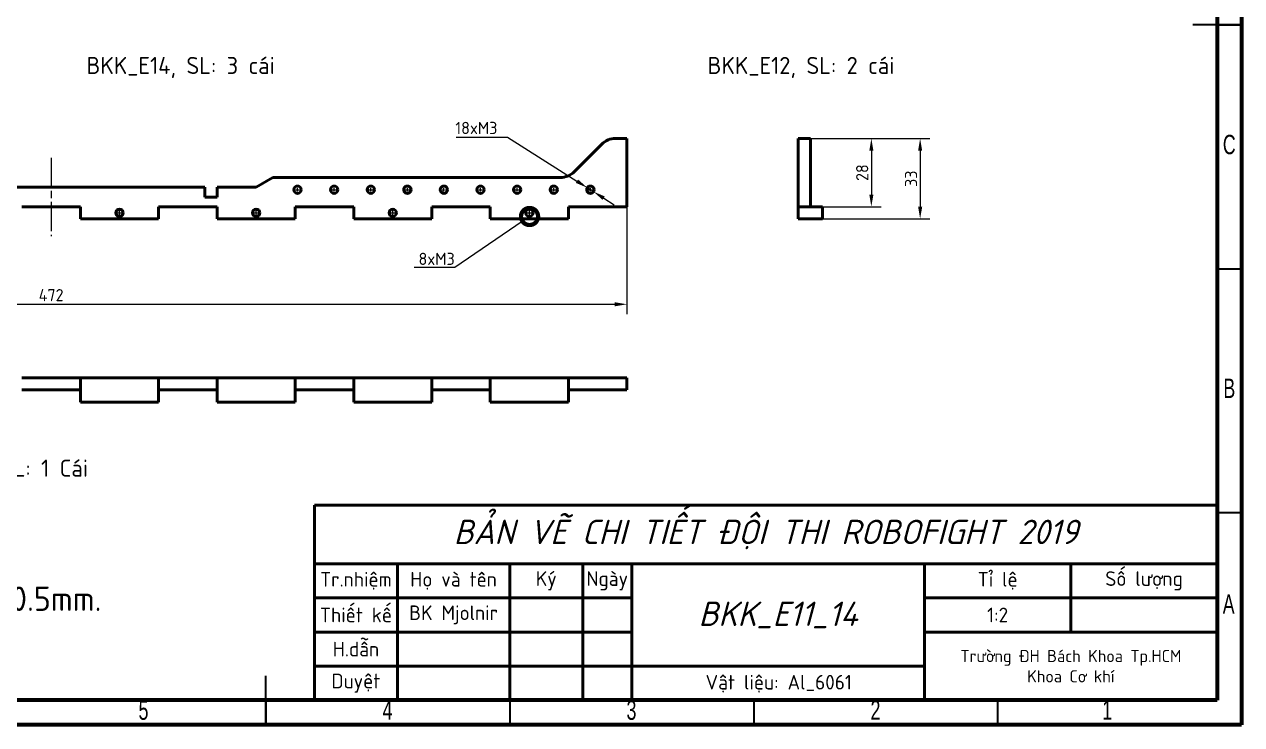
# Model space of a CAD drawing. Header units: millimetres. Extents: x -1615 to 4166, y 5 to 3174.
# Drawn here: x 2756.3 to 3005.8, y 5 to 148.6 of the extents above; entities that cross this region are included whole.
import ezdxf
from ezdxf import colors
from ezdxf.entities.mleader import LeaderData, LeaderLine
from ezdxf.math import Vec2, Vec3

# ---------------------------------------------------------------- set-up
doc = ezdxf.new("R2010")
doc.units = ezdxf.units.MM
doc.header["$LTSCALE"] = 0.25
doc.header["$PDSIZE"] = -1
doc.linetypes.add('ACAD_ISO08W100', pattern=[36, 24, -3, 6, -3])
doc.linetypes.add('CENTER2', pattern=[1.125, 0.75, -0.125, 0.125, -0.125])
doc.layers.get('0').update_dxf_attribs({"lineweight": 50})
for name, color, linetype, lineweight in [('duong tam', 2, 'ACAD_ISO08W100', 25), ('kich thuoc', 1, 'Continuous', 25), ('Net dam', 7, 'Continuous', 50), ('van ban', 7, 'Continuous', 25)]:
    doc.layers.add(name, color=color, linetype=linetype, lineweight=lineweight)
doc.styles.add('SLDTEXTSTYLE0', font='TXT', dxfattribs={"width": 0.686449})
doc.styles.get("Standard").update_dxf_attribs({"font": ''})
doc.styles.add('tieng viet', font='')
doc.styles.get('Standard').set_extended_font_data('TCVN 7284')
doc.styles.get('tieng viet').set_extended_font_data('TCVN 7284')
doc.dimstyles.new('Ratio 2', dxfattribs={"dimtxt": 2.5, "dimasz": 2.5, "dimexe": 2, "dimexo": 0, "dimtad": 1, "dimtoh": 1, "dimdec": 1, "dimlfac": 2, "dimzin": 9, "dimtxsty": 'Standard', "dimcen": 2.5, "dimazin": 2, "dimtfac": 1, "dimtdec": 1, "dimtmove": 0, "dimatfit": 3, "dimfxl": 1, "dimtzin": 1, "dimarcsym": 0})
doc.dimstyles.new('Ratio 2$3', dxfattribs={"dimtxt": 2.5, "dimasz": 2.5, "dimexe": 2, "dimexo": 0, "dimtad": 1, "dimtoh": 1, "dimdec": 1, "dimlfac": 2, "dimzin": 9, "dimtxsty": 'Standard', "dimcen": 2.5, "dimazin": 2, "dimtfac": 1, "dimtdec": 1, "dimtmove": 0, "dimatfit": 3, "dimfxl": 1, "dimtzin": 1, "dimarcsym": 0})

# ---------------------------------------------------------------- blocks, each defined once
blk = doc.blocks.new('*D431')
at = {"layer": 'Defpoints', "color": 0, "transparency": 16777216}
for p in [(2643.8, 111.22), (2879.8, 111.22), (2879.8, 91.22)]:
    blk.add_point(p, dxfattribs=at)
at = {"layer": 'kich thuoc', "color": 0, "lineweight": -2, "transparency": 16777216}
for p, q in [((2643.8, 111.22), (2643.8, 89.22)), ((2879.8, 111.22), (2879.8, 89.22)), ((2646.3, 91.22), (2877.3, 91.22))]:
    blk.add_line(p, q, dxfattribs=at)
at = {"layer": 'kich thuoc', "color": 0, "transparency": 16777216}
for points in [[(2646.3, 91.64), (2646.3, 90.8), (2643.8, 91.22)], [(2877.3, 91.64), (2877.3, 90.8), (2879.8, 91.22)]]:
    blk.add_solid(points, dxfattribs=at)
at = {"layer": 'kich thuoc', "color": 0, "transparency": 16777216, "insert": (2761.8, 93.09), "char_height": 2.5, "attachment_point": 5}
blk.add_mtext('472', dxfattribs=at)
blk = doc.blocks.new('*U447')
at = {"layer": 'duong tam', "color": 0, "linetype": 'CENTER2', "transparency": 16777216}
for p, q in [((-0.87, 0), (-0.15, 0)), ((0, 0.15), (0, 0.87)), ((0.15, 0), (0.87, 0)), ((0, -0.87), (0, -0.15))]:
    blk.add_line(p, q, dxfattribs=at)
at = {"layer": 'duong tam', "color": 0, "linetype": 'Continuous', "transparency": 16777216}
for p, q in [((-0.075, 0), (0.075, 0)), ((0, -0.075), (0, 0.075))]:
    blk.add_line(p, q, dxfattribs=at)
blk = doc.blocks.new('*U448')
at = {"layer": 'duong tam', "color": 0, "linetype": 'CENTER2', "transparency": 16777216}
for p, q in [((-0.87, 0), (-0.15, 0)), ((0, 0.15), (0, 0.87)), ((0.15, 0), (0.87, 0)), ((0, -0.87), (0, -0.15))]:
    blk.add_line(p, q, dxfattribs=at)
at = {"layer": 'duong tam', "color": 0, "linetype": 'Continuous', "transparency": 16777216}
for p, q in [((-0.075, 0), (0.075, 0)), ((0, -0.075), (0, 0.075))]:
    blk.add_line(p, q, dxfattribs=at)
blk = doc.blocks.new('*U449')
at = {"layer": 'duong tam', "color": 0, "linetype": 'CENTER2', "transparency": 16777216}
for p, q in [((-0.87, 0), (-0.15, 0)), ((0, 0.15), (0, 0.87)), ((0.15, 0), (0.87, 0)), ((0, -0.87), (0, -0.15))]:
    blk.add_line(p, q, dxfattribs=at)
at = {"layer": 'duong tam', "color": 0, "linetype": 'Continuous', "transparency": 16777216}
for p, q in [((-0.075, 0), (0.075, 0)), ((0, -0.075), (0, 0.075))]:
    blk.add_line(p, q, dxfattribs=at)
blk = doc.blocks.new('*U450')
at = {"layer": 'duong tam', "color": 0, "linetype": 'CENTER2', "transparency": 16777216}
for p, q in [((-0.87, 0), (-0.15, 0)), ((0, 0.15), (0, 0.87)), ((0.15, 0), (0.87, 0)), ((0, -0.87), (0, -0.15))]:
    blk.add_line(p, q, dxfattribs=at)
at = {"layer": 'duong tam', "color": 0, "linetype": 'Continuous', "transparency": 16777216}
for p, q in [((-0.075, 0), (0.075, 0)), ((0, -0.075), (0, 0.075))]:
    blk.add_line(p, q, dxfattribs=at)
blk = doc.blocks.new('*U451')
at = {"layer": 'duong tam', "color": 0, "linetype": 'CENTER2', "transparency": 16777216}
for p, q in [((-0.87, 0), (-0.15, 0)), ((0, 0.15), (0, 0.87)), ((0.15, 0), (0.87, 0)), ((0, -0.87), (0, -0.15))]:
    blk.add_line(p, q, dxfattribs=at)
at = {"layer": 'duong tam', "color": 0, "linetype": 'Continuous', "transparency": 16777216}
for p, q in [((-0.075, 0), (0.075, 0)), ((0, -0.075), (0, 0.075))]:
    blk.add_line(p, q, dxfattribs=at)
blk = doc.blocks.new('*U452')
at = {"layer": 'duong tam', "color": 0, "linetype": 'CENTER2', "transparency": 16777216}
for p, q in [((-0.87, 0), (-0.15, 0)), ((0, 0.15), (0, 0.87)), ((0.15, 0), (0.87, 0)), ((0, -0.87), (0, -0.15))]:
    blk.add_line(p, q, dxfattribs=at)
at = {"layer": 'duong tam', "color": 0, "linetype": 'Continuous', "transparency": 16777216}
for p, q in [((-0.075, 0), (0.075, 0)), ((0, -0.075), (0, 0.075))]:
    blk.add_line(p, q, dxfattribs=at)
blk = doc.blocks.new('*U453')
at = {"layer": 'duong tam', "color": 0, "linetype": 'CENTER2', "transparency": 16777216}
for p, q in [((-0.87, 0), (-0.15, 0)), ((0, 0.15), (0, 0.87)), ((0.15, 0), (0.87, 0)), ((0, -0.87), (0, -0.15))]:
    blk.add_line(p, q, dxfattribs=at)
at = {"layer": 'duong tam', "color": 0, "linetype": 'Continuous', "transparency": 16777216}
for p, q in [((-0.075, 0), (0.075, 0)), ((0, -0.075), (0, 0.075))]:
    blk.add_line(p, q, dxfattribs=at)
blk = doc.blocks.new('*U454')
at = {"layer": 'duong tam', "color": 0, "linetype": 'CENTER2', "transparency": 16777216}
for p, q in [((-0.87, 0), (-0.15, 0)), ((0, 0.15), (0, 0.87)), ((0.15, 0), (0.87, 0)), ((0, -0.87), (0, -0.15))]:
    blk.add_line(p, q, dxfattribs=at)
at = {"layer": 'duong tam', "color": 0, "linetype": 'Continuous', "transparency": 16777216}
for p, q in [((-0.075, 0), (0.075, 0)), ((0, -0.075), (0, 0.075))]:
    blk.add_line(p, q, dxfattribs=at)
blk = doc.blocks.new('*U455')
at = {"layer": 'duong tam', "color": 0, "linetype": 'CENTER2', "transparency": 16777216}
for p, q in [((-0.87, 0), (-0.15, 0)), ((0, 0.15), (0, 0.87)), ((0.15, 0), (0.87, 0)), ((0, -0.87), (0, -0.15))]:
    blk.add_line(p, q, dxfattribs=at)
at = {"layer": 'duong tam', "color": 0, "linetype": 'Continuous', "transparency": 16777216}
for p, q in [((-0.075, 0), (0.075, 0)), ((0, -0.075), (0, 0.075))]:
    blk.add_line(p, q, dxfattribs=at)
blk = doc.blocks.new('*U456')
at = {"layer": 'duong tam', "color": 0, "linetype": 'CENTER2', "transparency": 16777216}
for p, q in [((-0.87, 0), (-0.15, 0)), ((0, 0.15), (0, 0.87)), ((0.15, 0), (0.87, 0)), ((0, -0.87), (0, -0.15))]:
    blk.add_line(p, q, dxfattribs=at)
at = {"layer": 'duong tam', "color": 0, "linetype": 'Continuous', "transparency": 16777216}
for p, q in [((-0.075, 0), (0.075, 0)), ((0, -0.075), (0, 0.075))]:
    blk.add_line(p, q, dxfattribs=at)
blk = doc.blocks.new('*U457')
at = {"layer": 'duong tam', "color": 0, "linetype": 'CENTER2', "transparency": 16777216}
for p, q in [((-0.87, 0), (-0.15, 0)), ((0, 0.15), (0, 0.87)), ((0.15, 0), (0.87, 0)), ((0, -0.87), (0, -0.15))]:
    blk.add_line(p, q, dxfattribs=at)
at = {"layer": 'duong tam', "color": 0, "linetype": 'Continuous', "transparency": 16777216}
for p, q in [((-0.075, 0), (0.075, 0)), ((0, -0.075), (0, 0.075))]:
    blk.add_line(p, q, dxfattribs=at)
blk = doc.blocks.new('*U458')
at = {"layer": 'duong tam', "color": 0, "linetype": 'CENTER2', "transparency": 16777216}
for p, q in [((-0.87, 0), (-0.15, 0)), ((0, 0.15), (0, 0.87)), ((0.15, 0), (0.87, 0)), ((0, -0.87), (0, -0.15))]:
    blk.add_line(p, q, dxfattribs=at)
at = {"layer": 'duong tam', "color": 0, "linetype": 'Continuous', "transparency": 16777216}
for p, q in [((-0.075, 0), (0.075, 0)), ((0, -0.075), (0, 0.075))]:
    blk.add_line(p, q, dxfattribs=at)
blk = doc.blocks.new('*U459')
at = {"layer": 'duong tam', "color": 0, "linetype": 'CENTER2', "transparency": 16777216}
for p, q in [((-0.87, 0), (-0.15, 0)), ((0, 0.15), (0, 0.87)), ((0.15, 0), (0.87, 0)), ((0, -0.87), (0, -0.15))]:
    blk.add_line(p, q, dxfattribs=at)
at = {"layer": 'duong tam', "color": 0, "linetype": 'Continuous', "transparency": 16777216}
for p, q in [((-0.075, 0), (0.075, 0)), ((0, -0.075), (0, 0.075))]:
    blk.add_line(p, q, dxfattribs=at)
blk = doc.blocks.new('_DotSmall')
at = {"color": 0, "linetype": 'ByBlock', "const_width": 0.5}
blk.add_lwpolyline([(-0.0625, 0, 1), (0.0625, 0, 1)], format="xyb", close=True, dxfattribs=at)
blk = doc.blocks.new('*D460')
at = {"layer": 'Defpoints', "color": 0, "transparency": 16777216}
for p in [(2871.67, 115.12), (2872.93, 114.32)]:
    blk.add_point(p, dxfattribs=at)
at = {"layer": 'kich thuoc', "color": 0, "lineweight": -2, "transparency": 16777216}
for p, q in [((2844.81, 125.51), (2855.34, 125.51)), ((2855.34, 125.51), (2869.56, 116.46)), ((2872.93, 114.32), (2871.67, 115.12)), ((2875.04, 112.97), (2877.15, 111.63))]:
    blk.add_line(p, q, dxfattribs=at)
at = {"layer": 'kich thuoc', "color": 0, "transparency": 16777216}
for points in [[(2869.78, 116.81), (2869.33, 116.11), (2871.67, 115.12)], [(2875.26, 113.33), (2874.82, 112.62), (2872.93, 114.32)]]:
    blk.add_solid(points, dxfattribs=at)
at = {"layer": 'kich thuoc', "color": 0, "transparency": 16777216, "insert": (2848.94, 127.38), "char_height": 2.5, "attachment_point": 5}
blk.add_mtext('18xM3', dxfattribs=at)
blk = doc.blocks.new('*D463')
at = {"layer": 'Defpoints', "color": 0, "transparency": 16777216}
for p in [(2917.38, 125.22), (2919.88, 108.72), (2939.88, 108.72)]:
    blk.add_point(p, dxfattribs=at)
at = {"layer": 'kich thuoc', "color": 0, "lineweight": -2, "transparency": 16777216}
for p, q in [((2917.38, 125.22), (2941.88, 125.22)), ((2939.88, 122.72), (2939.88, 111.22)), ((2919.88, 108.72), (2941.88, 108.72))]:
    blk.add_line(p, q, dxfattribs=at)
at = {"layer": 'kich thuoc', "color": 0, "transparency": 16777216}
for points in [[(2939.47, 122.72), (2940.3, 122.72), (2939.88, 125.22)], [(2939.47, 111.22), (2940.3, 111.22), (2939.88, 108.72)]]:
    blk.add_solid(points, dxfattribs=at)
at = {"layer": 'kich thuoc', "color": 0, "transparency": 16777216, "insert": (2938.01, 116.97), "char_height": 2.5, "attachment_point": 5, "rotation": 90}
blk.add_mtext('33', dxfattribs=at)
blk = doc.blocks.new('*D464')
at = {"layer": 'Defpoints', "color": 0, "transparency": 16777216}
for p in [(2917.38, 125.22), (2919.88, 111.22), (2929.88, 111.22)]:
    blk.add_point(p, dxfattribs=at)
at = {"layer": 'kich thuoc', "color": 0, "lineweight": -2, "transparency": 16777216}
for p, q in [((2917.38, 125.22), (2931.88, 125.22)), ((2929.88, 122.72), (2929.88, 113.72)), ((2919.88, 111.22), (2931.88, 111.22))]:
    blk.add_line(p, q, dxfattribs=at)
at = {"layer": 'kich thuoc', "color": 0, "transparency": 16777216}
for points in [[(2929.47, 122.72), (2930.3, 122.72), (2929.88, 125.22)], [(2929.47, 113.72), (2930.3, 113.72), (2929.88, 111.22)]]:
    blk.add_solid(points, dxfattribs=at)
at = {"layer": 'kich thuoc', "color": 0, "transparency": 16777216, "insert": (2928.01, 118.22), "char_height": 2.5, "attachment_point": 5, "rotation": 90}
blk.add_mtext('28', dxfattribs=at)

msp = doc.modelspace()

# ---------------------------------------------------------------- linework, layer by layer
at = {"color": 7, "linetype": 'Continuous', "lineweight": 70}
for p, q in [((3005.766, 292.001), (3005.766, 5.001)), ((3000.766, 287.001), (3000.766, 10.001)), ((3000.766, 10.001), (2610.766, 10.001)), ((3005.766, 5.001), (2605.766, 5.001))]:
    msp.add_line(p, q, dxfattribs=at)
at = {"color": 7, "linetype": 'Continuous', "lineweight": 35}
for p, q in [((3005.766, 148.501), (2995.766, 148.501)), ((3000.766, 148.501), (3005.766, 148.501)), ((3000.766, 98.501), (3005.766, 98.501)), ((3000.766, 48.501), (3005.766, 48.501)), ((2805.766, 5.001), (2805.766, 15.001)), ((2805.766, 10.001), (2805.766, 5.001)), ((2855.766, 10.001), (2855.766, 5.001)), ((2905.766, 10.001), (2905.766, 5.001)), ((2955.766, 10.001), (2955.766, 5.001))]:
    msp.add_line(p, q, dxfattribs=at)
for p, q in [((2879.799, 125.219), (2877.455, 125.219)), ((2879.799, 111.219), (2879.799, 125.219)), ((2914.884, 111.219), (2914.884, 125.219)), ((2914.884, 125.219), (2917.384, 125.219)), ((2917.384, 111.219), (2917.384, 125.219)), ((2874.627, 124.047), (2868.97, 118.39)), ((2793.299, 115.219), (2730.299, 115.219)), ((2793.299, 115.219), (2793.299, 113.219)), ((2795.799, 113.219), (2795.799, 115.219)), ((2803.799, 115.219), (2795.799, 115.219)), ((2807.263, 117.219), (2803.799, 115.219)), ((2866.142, 117.219), (2807.263, 117.219)), ((2793.299, 113.219), (2795.799, 113.219)), ((2755.799, 111.219), (2767.799, 111.219)), ((2767.799, 111.219), (2767.799, 108.719)), ((2783.799, 111.219), (2795.799, 111.219)), ((2783.799, 108.719), (2783.799, 111.219)), ((2795.799, 111.219), (2795.799, 108.719)), ((2811.799, 111.219), (2823.799, 111.219)), ((2811.799, 108.719), (2811.799, 111.219)), ((2823.799, 111.219), (2823.799, 108.719)), ((2839.799, 111.219), (2851.799, 111.219)), ((2839.799, 108.719), (2839.799, 111.219)), ((2851.799, 111.219), (2851.799, 108.719)), ((2867.799, 111.219), (2879.799, 111.219)), ((2867.799, 108.719), (2867.799, 111.219)), ((2914.884, 111.219), (2917.384, 111.219)), ((2914.884, 108.719), (2914.884, 111.219)), ((2919.884, 111.219), (2917.384, 111.219)), ((2919.884, 108.719), (2919.884, 111.219)), ((2767.799, 108.719), (2783.799, 108.719)), ((2795.799, 108.719), (2811.799, 108.719)), ((2823.799, 108.719), (2839.799, 108.719)), ((2851.799, 108.719), (2867.799, 108.719)), ((2919.884, 108.719), (2914.884, 108.719)), ((2755.799, 76.15), (2767.799, 76.15)), ((2767.799, 76.15), (2783.799, 76.15)), ((2767.799, 71.15), (2767.799, 76.15)), ((2783.799, 71.15), (2783.799, 76.15)), ((2783.799, 76.15), (2795.799, 76.15)), ((2795.799, 71.15), (2795.799, 76.15)), ((2795.799, 76.15), (2811.799, 76.15)), ((2811.799, 71.15), (2811.799, 76.15)), ((2811.799, 76.15), (2823.799, 76.15)), ((2823.799, 76.15), (2839.799, 76.15)), ((2823.799, 71.15), (2823.799, 76.15)), ((2839.799, 71.15), (2839.799, 76.15)), ((2839.799, 76.15), (2851.799, 76.15)), ((2851.799, 71.15), (2851.799, 76.15)), ((2851.799, 76.15), (2867.799, 76.15)), ((2867.799, 71.15), (2867.799, 76.15)), ((2867.799, 76.15), (2879.799, 76.15)), ((2879.799, 76.15), (2879.799, 73.65)), ((2755.799, 73.65), (2767.799, 73.65)), ((2783.799, 73.65), (2795.799, 73.65)), ((2811.799, 73.65), (2823.799, 73.65)), ((2839.799, 73.65), (2851.799, 73.65)), ((2867.799, 73.65), (2879.799, 73.65)), ((2767.799, 71.15), (2783.799, 71.15)), ((2795.799, 71.15), (2811.799, 71.15)), ((2823.799, 71.15), (2839.799, 71.15)), ((2851.799, 71.15), (2867.799, 71.15))]:
    msp.add_line(p, q)
for centre in [(2812.299, 114.719), (2819.799, 114.719), (2827.299, 114.719), (2834.799, 114.719), (2842.299, 114.719), (2849.799, 114.719), (2857.299, 114.719), (2864.799, 114.719), (2872.299, 114.719), (2775.799, 109.969), (2803.799, 109.969), (2831.799, 109.969), (2859.799, 109.969)]:
    msp.add_circle(centre, 0.75)
for centre, start, end in [((2877.455, 121.219), 90, 135), ((2866.142, 121.219), 270, 315)]:
    msp.add_arc(centre, 4, start, end)
at = {"layer": 'duong tam'}
msp.add_line((2761.799, 121.219), (2761.799, 105.219), dxfattribs=at)
at = {"layer": 'Net dam'}
for p, q in [((2815.766, 10.001), (2815.766, 50.001)), ((2815.766, 50.001), (3000.766, 50.001)), ((3000.766, 50.001), (3000.766, 10.001)), ((2815.766, 38.001), (3000.766, 38.001)), ((2832.766, 10.001), (2832.766, 38.001)), ((2855.766, 10.001), (2855.766, 38.001)), ((2870.766, 10.001), (2870.766, 38.001)), ((2880.766, 10.001), (2880.766, 38.001)), ((2940.766, 10.001), (2940.766, 38.001)), ((2970.766, 24.001), (2970.766, 38.001)), ((2815.766, 31.001), (2880.766, 31.001)), ((2940.766, 31.001), (3000.766, 31.001)), ((2815.766, 24.001), (2880.766, 24.001)), ((2940.766, 24.001), (3000.766, 24.001)), ((2815.766, 17.001), (2940.766, 17.001)), ((3000.766, 10.001), (2815.766, 10.001))]:
    msp.add_line(p, q, dxfattribs=at)

# ---------------------------------------------------------------- block references
at = {"layer": 'duong tam', "linetype": 'CENTER2'}
for name, p in [('*U459', (2812.299, 114.719)), ('*U458', (2819.799, 114.719)), ('*U457', (2827.299, 114.719)), ('*U456', (2834.799, 114.719)), ('*U455', (2842.299, 114.719)), ('*U454', (2849.799, 114.719)), ('*U453', (2857.299, 114.719)), ('*U452', (2864.799, 114.719)), ('*U451', (2872.299, 114.719)), ('*U447', (2775.799, 109.969)), ('*U448', (2803.799, 109.969)), ('*U449', (2831.799, 109.969)), ('*U450', (2859.799, 109.969))]:
    msp.add_blockref(name, p, dxfattribs=at)

# ---------------------------------------------------------------- texts
at = {"color": 7, "linetype": 'Continuous', "lineweight": 0, "char_height": 3.969, "attachment_point": 2, "style": 'SLDTEXTSTYLE0'}
for s, insert in [('C', (3003.225, 125.969)), ('B', (3003.237, 75.969)), ('A', (3003.106, 31.719)), ('3', (2880.726, 9.969)), ('2', (2930.726, 9.969)), ('5', (2780.726, 9.969)), ('4', (2830.726, 9.969)), ('1', (2978.226, 9.969))]:
    msp.add_mtext(s, dxfattribs=dict(at, insert=insert))
at = {"layer": 'van ban', "attachment_point": 1}
for s, width, insert, char_height in [('BKK_E14, SL: 3 cái', 50.69238, (2769.044, 141.945), 3.5), ('BKK_E12, SL: 2 cái', 57.0634, (2896.32, 141.945), 3.5), ('BKK_E11, SL: 1 Cái', 68.15545, (2731.854, 59.352), 3.5), ('Yêu cầu kĩ thuật:\\P^IAnnode nhôm.\\P^ITất cả các góc dương chamfer 0.5mm.\\P^ITất cả lỗ xuyên suốt^I', 154.33451, (2639.408, 50.001), 5), ('Vật liệu: Al_6061', 60, (2895.905, 15.209), 3)]:
    msp.add_mtext_dynamic_manual_height_columns(s, width=width, gutter_width=17.5, heights=[0], dxfattribs=dict(at, insert=insert, char_height=char_height))
at = {"layer": 'van ban', "attachment_point": 5, "style": 'tieng viet'}
for s, width, insert, char_height in [('{\\fTCVN 7284|b0|i1|c0|p34;BẢN VẼ CHI TIẾT ĐỘI THI ROBOFIGHT 2019}', 185, (2908.266, 44.001), 5), ('Số lượng', 30, (2985.766, 34.501), 3), ('Tr.nhiệm', 17, (2824.266, 34.501), 3), ('Họ và tên', 23, (2844.266, 34.501), 3), ('Ký', 15, (2863.266, 34.501), 3), ('Ngày', 10, (2875.766, 34.501), 3), ('Tỉ lệ', 30, (2955.766, 34.501), 3), ('Thiết kế', 17, (2824.266, 27.501), 3), ('{\\fTCVN 7284|b0|i1|c0|p34;BKK_E11_14}', 60, (2910.766, 27.501), 5), ('BK Mjolnir', 23, (2844.266, 27.501), 3), ('1:2', 30, (2955.766, 27.501), 3), ('H.dẫn', 17, (2824.266, 20.501), 3), ('\\pxsm1;Trường ĐH Bách Khoa Tp.HCM\\PKhoa Cơ khí', 60, (2970.766, 17.001), 2.5), ('Duyệt', 17, (2824.266, 13.501), 3)]:
    msp.add_mtext_dynamic_manual_height_columns(s, width=width, gutter_width=12.5, heights=[0], dxfattribs=dict(at, insert=insert, char_height=char_height))

# ---------------------------------------------------------------- dimensions: what is measured, and where the dimension line sits
at = {"layer": 'kich thuoc'}
dim = msp.add_diameter_dim_2p(p1=(2872.931, 114.316), p2=(2871.666, 115.121), text='18xM3', dimstyle='Ratio 2$3', dxfattribs=at)
dim.commit()
dim.dimension.update_dxf_attribs({"geometry": '*D460', "text_midpoint": (2848.937, 125.509), "dimtype": 163})
for base, p2, picture, middle in [((2939.884, 108.719), (2919.884, 108.719), '*D463', (2938.009, 116.969)), ((2929.884, 111.219), (2919.884, 111.219), '*D464', (2928.009, 118.219))]:
    dim = msp.add_linear_dim(base=base, p1=(2917.384, 125.219), p2=p2, angle=90, dimstyle='Ratio 2', dxfattribs=at)
    dim.commit()
    dim.dimension.update_dxf_attribs({"geometry": picture, "text_midpoint": middle})
dim = msp.add_linear_dim(base=(2879.799, 91.219), p1=(2643.799, 111.219), p2=(2879.799, 111.219), dimstyle='Ratio 2', dxfattribs=at)
dim.commit()
dim.dimension.update_dxf_attribs({"geometry": '*D431', "text_midpoint": (2761.799, 93.094)})

# ---------------------------------------------------------------- leaders
ml = msp.add_multileader_mtext('Standard', dxfattribs=at)
ml.set_content('8xM3', color=256, style='tieng viet')
ml.set_leader_properties(color=256, linetype='ByLayer', lineweight=-1)
ml.set_arrow_properties(name='DOTSMALL')
ml.build(insert=Vec2(0, 0))
ml.multileader.update_dxf_attribs({"text_left_attachment_type": 6, "text_right_attachment_type": 6, "dogleg_length": 0, "arrow_head_size": 7})
ctx = ml.context
ctx.base_point, ctx.char_height, ctx.arrow_head_size, ctx.landing_gap_size, ctx.plane_origin = Vec3(2837.513, 98.781), 2.5, 7, 0, Vec3(2859.837, 109.22)
ctx.left_attachment, ctx.right_attachment, ctx.text_align_type = 6, 6, 2
notes = []
notes.append((ctx, [(0, (1, 1, 0), (2844.513, 98.781), (-1, 0), 0, [(0, [(2859.837, 109.22)], 0, [])])]))
ctx.mtext.insert, ctx.mtext.alignment, ctx.mtext.flow_direction = Vec3(2844.513, 101.781), 3, 5
for ctx, leaders in notes:
    for number, flags, end, landing, length, lines in leaders:
        leader = LeaderData()
        leader.index, (leader.has_last_leader_line, leader.has_dogleg_vector, leader.attachment_direction) = number, flags
        leader.last_leader_point, leader.dogleg_vector, leader.dogleg_length = Vec3(end), Vec3(landing), length
        for number, points, colour, breaks in lines:
            line = LeaderLine()
            line.index, line.vertices, line.color, line.breaks = number, Vec3.list(points), colors.encode_raw_color(colour), breaks
            leader.lines.append(line)
        ctx.leaders.append(leader)

doc.saveas('drawing.dxf')
